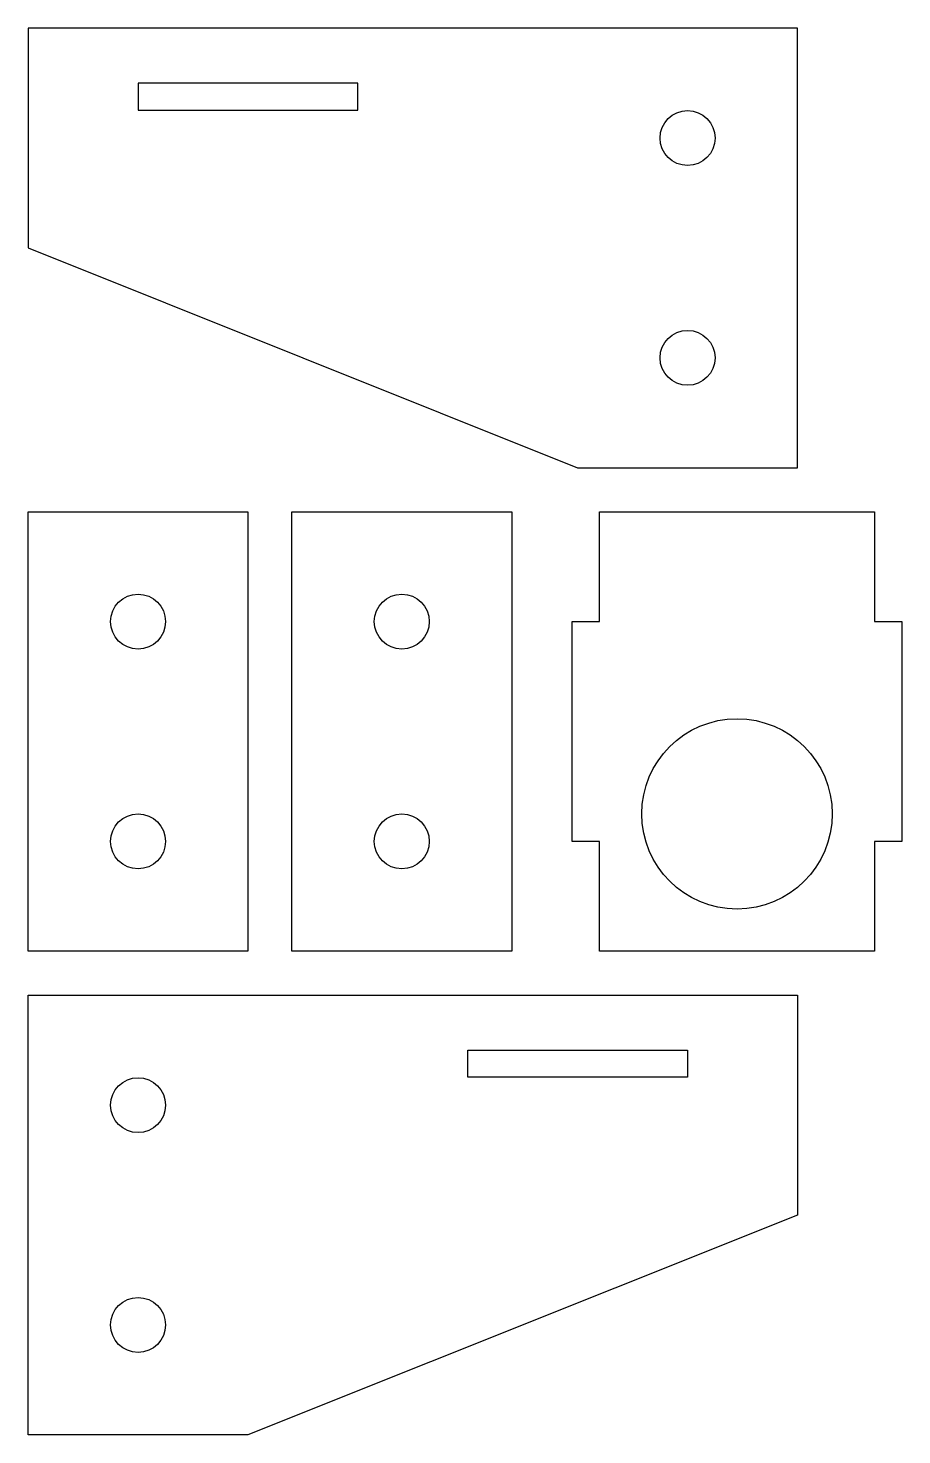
# Model space of a CAD drawing. Header units: inches. Extents: x 0 to 3.97, y 0 to 6.4.
import ezdxf

# ---------------------------------------------------------------- set-up
doc = ezdxf.new("R2010")
doc.units = ezdxf.units.IN
doc.header["$LTSCALE"] = 0.015748
for name, color, linetype, lineweight in [('IV_FEATURE_PROFILES', 7, 'CONTINUOUS', 100), ('IV_INTERIOR_PROFILES', 7, 'CONTINUOUS', 100), ('IV_OUTER_PROFILE', 7, 'CONTINUOUS', 100)]:
    doc.layers.add(name, color=color, linetype=linetype, lineweight=lineweight)

msp = doc.modelspace()

# ---------------------------------------------------------------- linework, layer by layer
at = {"layer": 'IV_FEATURE_PROFILES', "color": 7, "linetype": 'CONTINUOUS', "lineweight": 25}
for centre in [(3, 5.9), (3, 4.9), (0.5, 3.7), (1.7, 3.7), (0.5, 2.7), (1.7, 2.7), (0.5, 1.5), (0.5, 0.5)]:
    msp.add_circle(centre, 0.125, dxfattribs=at)
at = {"layer": 'IV_INTERIOR_PROFILES', "color": 7, "linetype": 'CONTINUOUS', "lineweight": 25}
for p, q in [((1.5, 6.15), (0.5, 6.15)), ((0.5, 6.15), (0.5, 6.027)), ((1.5, 6.027), (1.5, 6.15)), ((0.5, 6.027), (1.5, 6.027)), ((2, 1.627), (2, 1.75)), ((2, 1.75), (3, 1.75)), ((3, 1.75), (3, 1.627)), ((3, 1.627), (2, 1.627))]:
    msp.add_line(p, q, dxfattribs=at)
msp.add_circle((3.225, 2.825), 0.4331, dxfattribs=at)
at = {"layer": 'IV_OUTER_PROFILE', "color": 7, "linetype": 'CONTINUOUS', "lineweight": 25}
for p, q in [((3.5, 6.4), (0, 6.4)), ((0, 6.4), (0, 5.4)), ((3.5, 4.4), (3.5, 6.4)), ((0, 5.4), (2.5, 4.4)), ((2.5, 4.4), (3.5, 4.4)), ((0, 2.2), (0, 4.2)), ((0, 4.2), (1, 4.2)), ((1, 4.2), (1, 2.2)), ((1.2, 2.2), (1.2, 4.2)), ((1.2, 4.2), (2.2, 4.2)), ((2.2, 4.2), (2.2, 2.2)), ((2.6, 4.2), (3.85, 4.2)), ((2.6, 3.7), (2.6, 4.2)), ((3.85, 4.2), (3.85, 3.7)), ((2.475, 2.7), (2.475, 3.7)), ((2.475, 3.7), (2.6, 3.7)), ((3.85, 3.7), (3.975, 3.7)), ((3.975, 3.7), (3.975, 2.7)), ((2.6, 2.7), (2.475, 2.7)), ((2.6, 2.2), (2.6, 2.7)), ((3.85, 2.7), (3.85, 2.2)), ((3.975, 2.7), (3.85, 2.7)), ((1, 2.2), (0, 2.2)), ((2.2, 2.2), (1.2, 2.2)), ((3.85, 2.2), (2.6, 2.2)), ((0, 2), (3.5, 2)), ((0, 0), (0, 2)), ((3.5, 2), (3.5, 1)), ((3.5, 1), (1, 0)), ((1, 0), (0, 0))]:
    msp.add_line(p, q, dxfattribs=at)

doc.saveas('drawing.dxf')
